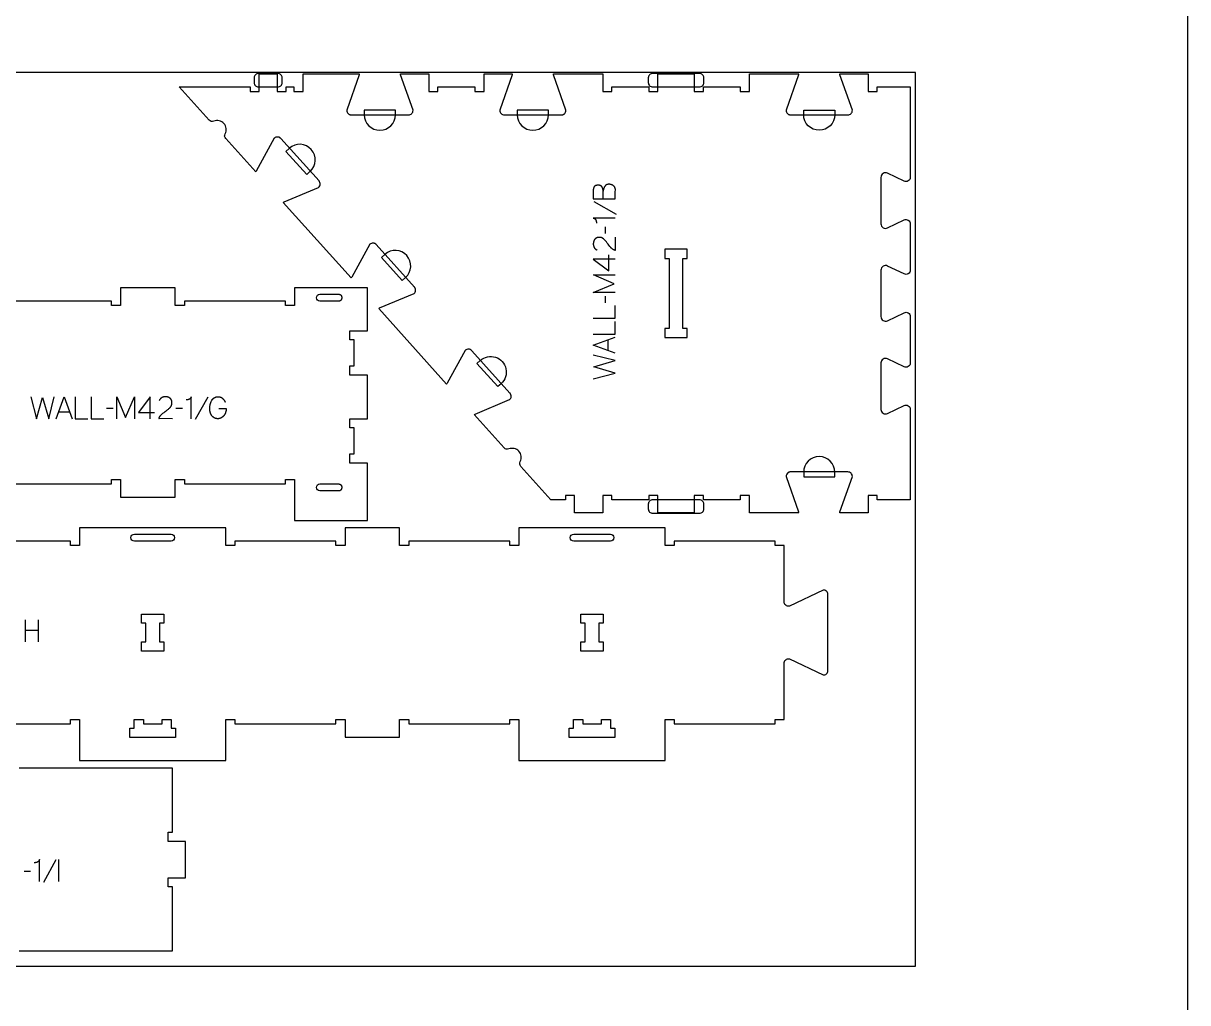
# Model space of a CAD drawing. Extents: x -20252 to -17068, y -27186 to -19593.
# Drawn here: x -18658 to -17068, y -22887 to -21550 of the extents above; entities that cross this region are included whole.
import ezdxf

# ---------------------------------------------------------------- set-up
doc = ezdxf.new("R2010")
doc.units = 0
for name, color, linetype in [('0_SHEET_SPRUCEPLY_2440X122', 1, 'CONTINUOUS'), ('1_ANYTOOL_1MMDEEP_LABELS_S', 2, 'CONTINUOUS'), ('3_ANYTOOL_CUTTHROUGH_INSID', 4, 'CONTINUOUS'), ('4_ANYTOOL_CUTTHROUGH_OUTSI', 5, 'CONTINUOUS'), ('5_ANYTOOL_HALF_MILL_9MM_IN', 3, 'CONTINUOUS'), ('DONOTCUT', 18, 'CONTINUOUS')]:
    doc.layers.add(name, color=color, linetype=linetype)

msp = doc.modelspace()

# ---------------------------------------------------------------- linework, layer by layer
at = {"layer": '0_SHEET_SPRUCEPLY_2440X122'}
msp.add_lwpolyline([(-19879.9, -21616.7), (-19879.9, -22836.7), (-17439.9, -22836.7), (-17439.9, -21616.7)], close=True, dxfattribs=at)
at = {"layer": '1_ANYTOOL_1MMDEEP_LABELS_S'}
for points in [[(-17880, -21789.4), (-17850, -21789.4), (-17850, -21779.7), (-17849.9, -21777.2), (-17849.9, -21777), (-17849.9, -21776.8), (-17849.9, -21776.5), (-17849.9, -21776.3), (-17849.9, -21776.1), (-17849.9, -21775.9), (-17850, -21775.7), (-17850, -21775.5), (-17850, -21775.3), (-17850.1, -21775.1), (-17850.1, -21774.9), (-17850.2, -21774.7), (-17850.3, -21774.5), (-17850.3, -21774.3), (-17850.4, -21774.1), (-17850.5, -21773.9), (-17850.6, -21773.8), (-17850.7, -21773.6), (-17850.7, -21773.4), (-17850.8, -21773.2), (-17851, -21773.1), (-17851.1, -21772.9), (-17851.2, -21772.8), (-17851.3, -21772.6), (-17851.4, -21772.4), (-17851.6, -21772.3), (-17851.7, -21772.1), (-17851.9, -21772), (-17852, -21771.9), (-17852.2, -21771.7), (-17852.3, -21771.6), (-17852.5, -21771.5), (-17852.7, -21771.3), (-17852.8, -21771.2), (-17853, -21771.1), (-17853.2, -21771), (-17853.4, -21770.9), (-17853.5, -21770.7), (-17853.7, -21770.6), (-17853.9, -21770.5), (-17854.1, -21770.5), (-17854.2, -21770.4), (-17854.4, -21770.3), (-17854.6, -21770.2), (-17854.8, -21770.1), (-17855, -21770), (-17855.2, -21770), (-17855.4, -21769.9), (-17855.5, -21769.8), (-17855.7, -21769.8), (-17855.9, -21769.7), (-17856.1, -21769.7), (-17856.3, -21769.6), (-17856.5, -21769.6), (-17856.7, -21769.5), (-17856.9, -21769.5), (-17857.1, -21769.5), (-17857.3, -21769.4), (-17857.5, -21769.4), (-17857.7, -21769.4), (-17857.9, -21769.4), (-17858.1, -21769.4), (-17858.3, -21769.4), (-17858.5, -21769.4), (-17858.8, -21769.4), (-17859, -21769.4), (-17859.3, -21769.4), (-17859.5, -21769.4), (-17859.7, -21769.4), (-17860, -21769.5), (-17860.2, -21769.5), (-17860.4, -21769.6), (-17860.6, -21769.6), (-17860.8, -21769.7), (-17861, -21769.7), (-17861.2, -21769.8), (-17861.4, -21769.9), (-17861.6, -21769.9), (-17861.8, -21770), (-17862, -21770.1), (-17862.1, -21770.2), (-17862.2, -21770.2), (-17862.3, -21770.2), (-17862.4, -21770.3), (-17862.5, -21770.4), (-17862.5, -21770.4), (-17862.6, -21770.5), (-17862.7, -21770.5), (-17862.8, -21770.6), (-17862.9, -21770.6), (-17862.9, -21770.7), (-17863, -21770.8), (-17863.1, -21770.8), (-17863.2, -21770.9), (-17863.3, -21770.9), (-17863.3, -21771), (-17863.4, -21771.1), (-17863.5, -21771.2), (-17863.5, -21771.2), (-17863.6, -21771.3), (-17863.7, -21771.4), (-17863.7, -21771.5), (-17863.9, -21771.6), (-17864, -21771.8), (-17864.1, -21771.9), (-17864.2, -21772.1), (-17864.4, -21772.3), (-17864.6, -21772.7), (-17864.8, -21773), (-17865, -21773.4), (-17865.2, -21773.8), (-17865.3, -21774.2), (-17865.5, -21774.6), (-17865.6, -21775), (-17865.8, -21775.4), (-17865.9, -21775.8), (-17866, -21776.2), (-17866.1, -21776.7), (-17866.2, -21777.1), (-17866.3, -21777.5), (-17866.3, -21778), (-17866.4, -21778.4), (-17866.4, -21778.9)], [(-17866.3, -21789.4), (-17866.4, -21778.9), (-17866.5, -21778.5), (-17866.5, -21778.1), (-17866.6, -21777.7), (-17866.6, -21777.3), (-17866.7, -21777), (-17866.8, -21776.6), (-17866.8, -21776.2), (-17866.9, -21775.9), (-17867, -21775.5), (-17867.2, -21775.1), (-17867.3, -21774.8), (-17867.4, -21774.5), (-17867.5, -21774.1), (-17867.7, -21773.8), (-17867.8, -21773.5), (-17868, -21773.2), (-17868, -21773.1), (-17868.1, -21773), (-17868.1, -21772.9), (-17868.2, -21772.9), (-17868.2, -21772.8), (-17868.3, -21772.7), (-17868.3, -21772.7), (-17868.4, -21772.6), (-17868.4, -21772.5), (-17868.5, -21772.4), (-17868.6, -21772.4), (-17868.6, -21772.3), (-17868.7, -21772.3), (-17868.7, -21772.2), (-17868.8, -21772.1), (-17868.9, -21772.1), (-17868.9, -21772), (-17869, -21772), (-17869.1, -21771.9), (-17869.1, -21771.8), (-17869.2, -21771.8), (-17869.3, -21771.7), (-17869.3, -21771.7), (-17869.4, -21771.6), (-17869.5, -21771.6), (-17869.6, -21771.5), (-17869.6, -21771.5), (-17869.7, -21771.5), (-17869.8, -21771.4), (-17869.9, -21771.4), (-17870, -21771.3), (-17870.1, -21771.3), (-17870.1, -21771.3), (-17870.2, -21771.2), (-17870.4, -21771.1), (-17870.6, -21771.1), (-17870.8, -21771), (-17871, -21771), (-17871.2, -21770.9), (-17871.4, -21770.9), (-17871.6, -21770.8), (-17871.8, -21770.8), (-17872.1, -21770.8), (-17872.3, -21770.7), (-17872.5, -21770.7), (-17872.8, -21770.7), (-17873, -21770.7), (-17873.3, -21770.7), (-17873.5, -21770.7), (-17873.9, -21770.7), (-17874.1, -21770.7), (-17874.3, -21770.7), (-17874.5, -21770.7), (-17874.7, -21770.7), (-17874.8, -21770.7), (-17875, -21770.8), (-17875.2, -21770.8), (-17875.4, -21770.8), (-17875.5, -21770.9), (-17875.7, -21770.9), (-17875.9, -21770.9), (-17876, -21771), (-17876.2, -21771), (-17876.3, -21771.1), (-17876.5, -21771.1), (-17876.6, -21771.2), (-17876.8, -21771.3), (-17876.9, -21771.3), (-17877.1, -21771.4), (-17877.2, -21771.5), (-17877.3, -21771.5), (-17877.5, -21771.6), (-17877.6, -21771.7), (-17877.7, -21771.8), (-17877.8, -21771.9), (-17877.9, -21771.9), (-17878, -21772), (-17878.2, -21772.1), (-17878.3, -21772.2), (-17878.4, -21772.3), (-17878.5, -21772.4), (-17878.6, -21772.5), (-17878.7, -21772.7), (-17878.7, -21772.8), (-17878.8, -21772.9), (-17878.9, -21773), (-17879, -21773.1), (-17879.1, -21773.3), (-17879.1, -21773.4), (-17879.2, -21773.5), (-17879.3, -21773.7), (-17879.4, -21773.8), (-17879.4, -21774), (-17879.5, -21774.1), (-17879.5, -21774.3), (-17879.6, -21774.4), (-17879.6, -21774.6), (-17879.7, -21774.7), (-17879.7, -21774.9), (-17879.8, -21775.1), (-17879.8, -21775.2), (-17879.8, -21775.4), (-17879.9, -21775.6), (-17879.9, -21775.8), (-17879.9, -21776), (-17879.9, -21776.2), (-17879.9, -21776.3), (-17880, -21776.5), (-17880, -21776.9), (-17880, -21777.3), (-17880, -21789.4)], [(-17879.5, -21792.9), (-17848.7, -21810)], [(-17850, -21815.6), (-17880, -21815.6), (-17879.9, -21815.6), (-17879.7, -21815.6), (-17879.6, -21815.7), (-17879.4, -21815.7), (-17879.3, -21815.7), (-17879.2, -21815.8), (-17879, -21815.8), (-17878.9, -21815.9), (-17878.8, -21815.9), (-17878.6, -21816), (-17878.6, -21816), (-17878.5, -21816), (-17878.5, -21816.1), (-17878.4, -21816.1), (-17878.3, -21816.1), (-17878.3, -21816.2), (-17878.2, -21816.2), (-17878.2, -21816.2), (-17878.1, -21816.3), (-17878.1, -21816.3), (-17878, -21816.3), (-17878, -21816.4), (-17877.9, -21816.4), (-17877.8, -21816.5), (-17877.8, -21816.5), (-17877.7, -21816.6), (-17877.7, -21816.6), (-17877.6, -21816.6), (-17877.6, -21816.7), (-17877.5, -21816.7), (-17877.5, -21816.8), (-17877.5, -21816.8), (-17877.4, -21816.9), (-17877.3, -21817), (-17877.2, -21817.2), (-17877.1, -21817.3), (-17877, -21817.4), (-17877, -21817.5), (-17876.9, -21817.6), (-17876.8, -21817.8), (-17876.7, -21817.9), (-17876.7, -21818), (-17876.6, -21818.2), (-17876.5, -21818.5), (-17876.4, -21818.8), (-17876.3, -21819), (-17876.2, -21819.3), (-17876.1, -21819.6), (-17876, -21819.9), (-17876, -21820.2), (-17875.9, -21820.4), (-17875.8, -21820.7), (-17875.8, -21821), (-17875.7, -21821.3), (-17875.7, -21821.5), (-17875.7, -21821.8), (-17875.7, -21822), (-17875.7, -21822.3), (-17875.7, -21822.6)], [(-17863.9, -21827.7), (-17863.8, -21836.5)], [(-17850, -21841.4), (-17850.1, -21859.7), (-17850.5, -21859.6), (-17850.7, -21859.5), (-17851, -21859.4), (-17851.2, -21859.3), (-17851.4, -21859.2), (-17851.6, -21859.1), (-17851.8, -21859), (-17852, -21858.9), (-17852.3, -21858.8), (-17852.5, -21858.7), (-17852.7, -21858.6), (-17852.9, -21858.5), (-17853.1, -21858.4), (-17853.3, -21858.3), (-17853.4, -21858.1), (-17853.6, -21858), (-17853.8, -21857.9), (-17854, -21857.8), (-17854.2, -21857.6), (-17854.4, -21857.5), (-17854.6, -21857.3), (-17854.7, -21857.2), (-17854.9, -21857), (-17855.1, -21856.9), (-17855.3, -21856.7), (-17855.4, -21856.5), (-17855.6, -21856.4), (-17855.7, -21856.2), (-17855.9, -21856), (-17856.2, -21855.7), (-17857.4, -21854.2), (-17858.6, -21852.7), (-17859.8, -21851.2), (-17860.9, -21849.7), (-17861.5, -21848.9), (-17862, -21848.2), (-17862.6, -21847.5), (-17863.2, -21846.8), (-17863.8, -21846.1), (-17864.4, -21845.5), (-17865, -21844.8), (-17865.6, -21844.2), (-17865.8, -21844.1), (-17865.9, -21844), (-17866.1, -21843.8), (-17866.3, -21843.7), (-17866.4, -21843.6), (-17866.6, -21843.4), (-17866.8, -21843.3), (-17866.9, -21843.2), (-17867.1, -21843.1), (-17867.3, -21843), (-17867.5, -21842.9), (-17867.7, -21842.8), (-17867.8, -21842.7), (-17868, -21842.6), (-17868.2, -21842.6), (-17868.4, -21842.5), (-17868.6, -21842.4), (-17868.8, -21842.3), (-17869, -21842.3), (-17869.2, -21842.2), (-17869.4, -21842.2), (-17869.6, -21842.1), (-17869.8, -21842.1), (-17870, -21842), (-17870.2, -21842), (-17870.4, -21842), (-17870.6, -21841.9), (-17870.9, -21841.9), (-17871.1, -21841.9), (-17871.3, -21841.9), (-17871.5, -21841.9), (-17871.8, -21841.9), (-17872, -21841.9), (-17872.2, -21841.9), (-17872.5, -21841.9), (-17872.7, -21841.9), (-17873, -21842), (-17873.2, -21842), (-17873.4, -21842), (-17873.6, -21842), (-17873.9, -21842.1), (-17874.1, -21842.1), (-17874.3, -21842.2), (-17874.5, -21842.2), (-17874.7, -21842.3), (-17874.9, -21842.4), (-17875.1, -21842.4), (-17875.3, -21842.5), (-17875.5, -21842.6), (-17875.7, -21842.7), (-17875.9, -21842.8), (-17876, -21842.9), (-17876.2, -21843), (-17876.4, -21843.1), (-17876.5, -21843.2), (-17876.7, -21843.3), (-17876.9, -21843.4), (-17877, -21843.6), (-17877.2, -21843.7), (-17877.3, -21843.8), (-17877.5, -21844), (-17877.6, -21844.1), (-17877.7, -21844.3), (-17877.9, -21844.4), (-17878, -21844.6), (-17878.1, -21844.7), (-17878.3, -21844.9), (-17878.4, -21845.1), (-17878.5, -21845.2), (-17878.6, -21845.4), (-17878.7, -21845.6), (-17878.8, -21845.8), (-17878.9, -21845.9), (-17879, -21846.1), (-17879.1, -21846.3), (-17879.2, -21846.5), (-17879.2, -21846.7), (-17879.3, -21846.9), (-17879.4, -21847.1), (-17879.5, -21847.3), (-17879.5, -21847.5), (-17879.6, -21847.7), (-17879.6, -21847.9), (-17879.7, -21848.1), (-17879.7, -21848.3), (-17879.8, -21848.5), (-17879.8, -21848.7), (-17879.9, -21849), (-17879.9, -21849.2), (-17879.9, -21849.4), (-17879.9, -21849.6), (-17879.9, -21849.9), (-17880, -21850.1), (-17880, -21850.3), (-17880, -21850.8), (-17880, -21851.2), (-17880, -21851.5), (-17879.9, -21851.9), (-17879.9, -21852.2), (-17879.9, -21852.6), (-17879.8, -21852.9), (-17879.7, -21853.2), (-17879.7, -21853.6), (-17879.6, -21853.9), (-17879.5, -21854), (-17879.5, -21854.2), (-17879.4, -21854.3), (-17879.4, -21854.5), (-17879.3, -21854.6), (-17879.3, -21854.8), (-17879.2, -21854.9), (-17879.1, -21855.1), (-17879.1, -21855.2), (-17879, -21855.3), (-17878.9, -21855.5), (-17878.9, -21855.6), (-17878.8, -21855.8), (-17878.7, -21855.9), (-17878.6, -21856), (-17878.5, -21856.1), (-17878.5, -21856.3), (-17878.4, -21856.4), (-17878.3, -21856.5), (-17878.2, -21856.6), (-17878.1, -21856.8), (-17878, -21856.9), (-17877.9, -21857), (-17877.8, -21857.1), (-17877.7, -21857.2), (-17877.6, -21857.4), (-17877.5, -21857.5), (-17877.3, -21857.6), (-17877.2, -21857.7), (-17877.1, -21857.8), (-17877, -21857.9), (-17876.9, -21858), (-17876.6, -21858.2), (-17876.4, -21858.4), (-17876.1, -21858.6), (-17875.8, -21858.8), (-17875.5, -21859), (-17875.2, -21859.1), (-17874.9, -21859.3)], [(-17850, -21871.6), (-17880, -21871.6), (-17858.6, -21887.6)], [(-17858.6, -21887.6), (-17858.6, -21865.8)], [(-17850, -21917.2), (-17880, -21917.2), (-17851.6, -21905.2), (-17879.9, -21893.2), (-17850, -21893.2)], [(-17863.9, -21922.3), (-17863.8, -21931.1)], [(-17880, -21952.1), (-17850, -21952.1), (-17850, -21935)], [(-17880, -21973.9), (-17850, -21973.9), (-17850, -21956.8)], [(-17850, -22000.1), (-17880, -21989.2), (-17850, -21978.2)], [(-17859.5, -21996.6), (-17859.5, -21981.7)], [(-17880, -22034.8), (-17850, -22027.1), (-17879.1, -22018.7), (-17850, -22010.2), (-17880, -22002.7)], [(-18648.3, -22059.5), (-18640.6, -22089.5), (-18632.2, -22060.4), (-18623.7, -22089.5), (-18616.2, -22059.5)], [(-18613.6, -22089.5), (-18602.7, -22059.5), (-18591.7, -22089.5)], [(-18587.4, -22059.5), (-18587.4, -22089.5), (-18570.3, -22089.5)], [(-18565.6, -22059.5), (-18565.6, -22089.5), (-18548.5, -22089.5)], [(-18530.7, -22089.5), (-18530.7, -22059.5), (-18518.7, -22087.9), (-18506.7, -22059.6), (-18506.7, -22089.5)], [(-18485.1, -22089.5), (-18485.1, -22059.5), (-18501.1, -22080.8)], [(-18454.9, -22089.5), (-18473.2, -22089.4), (-18473.1, -22089), (-18473, -22088.7), (-18472.9, -22088.5), (-18472.8, -22088.3), (-18472.8, -22088.1), (-18472.7, -22087.9), (-18472.6, -22087.7), (-18472.5, -22087.4), (-18472.4, -22087.2), (-18472.3, -22087), (-18472.1, -22086.8), (-18472, -22086.6), (-18471.9, -22086.4), (-18471.8, -22086.2), (-18471.7, -22086), (-18471.5, -22085.8), (-18471.4, -22085.7), (-18471.3, -22085.5), (-18471.1, -22085.3), (-18471, -22085.1), (-18470.8, -22084.9), (-18470.7, -22084.8), (-18470.5, -22084.6), (-18470.4, -22084.4), (-18470.2, -22084.2), (-18470.1, -22084.1), (-18469.9, -22083.9), (-18469.7, -22083.7), (-18469.5, -22083.6), (-18469.2, -22083.3), (-18467.7, -22082.1), (-18466.2, -22080.9), (-18464.7, -22079.7), (-18463.2, -22078.6), (-18462.4, -22078), (-18461.7, -22077.4), (-18461, -22076.9), (-18460.3, -22076.3), (-18459.6, -22075.7), (-18459, -22075.1), (-18458.4, -22074.5), (-18457.8, -22073.9), (-18457.6, -22073.7), (-18457.5, -22073.5), (-18457.3, -22073.4), (-18457.2, -22073.2), (-18457.1, -22073.1), (-18457, -22072.9), (-18456.8, -22072.7), (-18456.7, -22072.5), (-18456.6, -22072.4), (-18456.5, -22072.2), (-18456.4, -22072), (-18456.3, -22071.8), (-18456.2, -22071.6), (-18456.2, -22071.5), (-18456.1, -22071.3), (-18456, -22071.1), (-18455.9, -22070.9), (-18455.9, -22070.7), (-18455.8, -22070.5), (-18455.7, -22070.3), (-18455.7, -22070.1), (-18455.6, -22069.9), (-18455.6, -22069.7), (-18455.6, -22069.5), (-18455.5, -22069.3), (-18455.5, -22069.1), (-18455.5, -22068.8), (-18455.4, -22068.6), (-18455.4, -22068.4), (-18455.4, -22068.2), (-18455.4, -22068), (-18455.4, -22067.7), (-18455.4, -22067.5), (-18455.4, -22067.2), (-18455.4, -22067), (-18455.4, -22066.8), (-18455.5, -22066.5), (-18455.5, -22066.3), (-18455.5, -22066.1), (-18455.6, -22065.8), (-18455.6, -22065.6), (-18455.7, -22065.4), (-18455.7, -22065.2), (-18455.8, -22065), (-18455.8, -22064.8), (-18455.9, -22064.6), (-18456, -22064.4), (-18456, -22064.2), (-18456.1, -22064), (-18456.2, -22063.8), (-18456.3, -22063.6), (-18456.4, -22063.4), (-18456.5, -22063.3), (-18456.6, -22063.1), (-18456.7, -22062.9), (-18456.8, -22062.8), (-18457, -22062.6), (-18457.1, -22062.5), (-18457.2, -22062.3), (-18457.3, -22062.2), (-18457.5, -22062), (-18457.6, -22061.9), (-18457.8, -22061.7), (-18457.9, -22061.6), (-18458.1, -22061.5), (-18458.3, -22061.3), (-18458.4, -22061.2), (-18458.6, -22061.1), (-18458.8, -22061), (-18458.9, -22060.9), (-18459.1, -22060.8), (-18459.3, -22060.7), (-18459.5, -22060.6), (-18459.6, -22060.5), (-18459.8, -22060.4), (-18460, -22060.3), (-18460.2, -22060.2), (-18460.4, -22060.2), (-18460.6, -22060.1), (-18460.8, -22060), (-18461, -22060), (-18461.2, -22059.9), (-18461.4, -22059.8), (-18461.6, -22059.8), (-18461.8, -22059.8), (-18462, -22059.7), (-18462.3, -22059.7), (-18462.5, -22059.6), (-18462.7, -22059.6), (-18462.9, -22059.6), (-18463.1, -22059.6), (-18463.4, -22059.5), (-18463.6, -22059.5), (-18463.8, -22059.5), (-18464.3, -22059.5), (-18464.7, -22059.5), (-18465, -22059.5), (-18465.4, -22059.5), (-18465.7, -22059.6), (-18466.1, -22059.6), (-18466.4, -22059.7), (-18466.7, -22059.7), (-18467.1, -22059.8), (-18467.4, -22059.9), (-18467.5, -22060), (-18467.7, -22060), (-18467.8, -22060.1), (-18468, -22060.1), (-18468.1, -22060.2), (-18468.3, -22060.2), (-18468.4, -22060.3), (-18468.6, -22060.3), (-18468.7, -22060.4), (-18468.9, -22060.5), (-18469, -22060.6), (-18469.1, -22060.6), (-18469.3, -22060.7), (-18469.4, -22060.8), (-18469.5, -22060.9), (-18469.7, -22060.9), (-18469.8, -22061), (-18469.9, -22061.1), (-18470, -22061.2), (-18470.2, -22061.3), (-18470.3, -22061.4), (-18470.4, -22061.5), (-18470.5, -22061.6), (-18470.6, -22061.7), (-18470.8, -22061.8), (-18470.9, -22061.9), (-18471, -22062), (-18471.1, -22062.1), (-18471.2, -22062.3), (-18471.3, -22062.4), (-18471.4, -22062.5), (-18471.5, -22062.6), (-18471.7, -22062.9), (-18471.9, -22063.1), (-18472.1, -22063.4), (-18472.3, -22063.7), (-18472.5, -22064), (-18472.6, -22064.3), (-18472.8, -22064.6)], [(-18429.1, -22089.5), (-18429.1, -22059.5), (-18429.1, -22059.6), (-18429.1, -22059.8), (-18429.2, -22059.9), (-18429.2, -22060), (-18429.2, -22060.2), (-18429.3, -22060.3), (-18429.3, -22060.5), (-18429.4, -22060.6), (-18429.4, -22060.7), (-18429.5, -22060.8), (-18429.5, -22060.9), (-18429.5, -22061), (-18429.6, -22061), (-18429.6, -22061.1), (-18429.6, -22061.1), (-18429.7, -22061.2), (-18429.7, -22061.3), (-18429.7, -22061.3), (-18429.8, -22061.4), (-18429.8, -22061.4), (-18429.9, -22061.5), (-18429.9, -22061.5), (-18429.9, -22061.6), (-18430, -22061.6), (-18430, -22061.7), (-18430.1, -22061.7), (-18430.1, -22061.8), (-18430.2, -22061.8), (-18430.2, -22061.9), (-18430.3, -22061.9), (-18430.3, -22062), (-18430.4, -22062), (-18430.5, -22062.1), (-18430.6, -22062.2), (-18430.7, -22062.3), (-18430.8, -22062.4), (-18430.9, -22062.5), (-18431, -22062.5), (-18431.2, -22062.6), (-18431.3, -22062.7), (-18431.4, -22062.7), (-18431.6, -22062.8), (-18431.7, -22062.9), (-18432, -22063), (-18432.3, -22063.1), (-18432.6, -22063.2), (-18432.8, -22063.3), (-18433.1, -22063.4), (-18433.4, -22063.5), (-18433.7, -22063.5), (-18434, -22063.6), (-18434.2, -22063.6), (-18434.5, -22063.7), (-18434.8, -22063.7), (-18435, -22063.8), (-18435.3, -22063.8), (-18435.6, -22063.8), (-18435.8, -22063.8), (-18436.1, -22063.8)], [(-18406.4, -22060), (-18423.6, -22090.7)], [(-18391.2, -22075.7), (-18381.4, -22075.7), (-18381.4, -22076.6), (-18381.5, -22077.4), (-18381.5, -22077.8), (-18381.6, -22078.2), (-18381.6, -22078.5), (-18381.7, -22078.9), (-18381.8, -22079.3), (-18381.8, -22079.6), (-18381.9, -22080), (-18382, -22080.3), (-18382.1, -22080.7), (-18382.2, -22081), (-18382.3, -22081.3), (-18382.4, -22081.7), (-18382.5, -22082), (-18382.7, -22082.3), (-18382.8, -22082.6), (-18382.9, -22082.9), (-18383.1, -22083.2), (-18383.2, -22083.5), (-18383.4, -22083.8), (-18383.5, -22084), (-18383.7, -22084.3), (-18383.9, -22084.6), (-18384.1, -22084.8), (-18384.3, -22085.1), (-18384.5, -22085.3), (-18384.7, -22085.5), (-18384.9, -22085.8), (-18385.1, -22086), (-18385.3, -22086.2), (-18385.5, -22086.4), (-18385.8, -22086.6), (-18386, -22086.8), (-18386.2, -22087), (-18386.4, -22087.2), (-18386.7, -22087.4), (-18386.9, -22087.5), (-18387.1, -22087.7), (-18387.4, -22087.8), (-18387.6, -22088), (-18387.8, -22088.1), (-18388.1, -22088.3), (-18388.3, -22088.4), (-18388.6, -22088.5), (-18388.8, -22088.6), (-18389, -22088.7), (-18389.3, -22088.8), (-18389.5, -22088.9), (-18389.8, -22089), (-18390, -22089.1), (-18390.3, -22089.2), (-18390.5, -22089.2), (-18390.8, -22089.3), (-18391, -22089.4), (-18391.3, -22089.4), (-18391.5, -22089.4), (-18391.8, -22089.5), (-18392, -22089.5), (-18392.3, -22089.5), (-18392.5, -22089.5), (-18392.8, -22089.5), (-18393.1, -22089.5), (-18393.3, -22089.5), (-18393.6, -22089.5), (-18393.8, -22089.5), (-18394.1, -22089.5), (-18394.3, -22089.4), (-18394.6, -22089.4), (-18394.8, -22089.3), (-18395.1, -22089.3), (-18395.3, -22089.2), (-18395.6, -22089.2), (-18395.8, -22089.1), (-18396.1, -22089), (-18396.3, -22088.9), (-18396.5, -22088.8), (-18396.8, -22088.7), (-18397, -22088.6), (-18397.2, -22088.5), (-18397.5, -22088.3), (-18397.7, -22088.2), (-18397.9, -22088.1), (-18398.2, -22087.9), (-18398.4, -22087.7), (-18398.6, -22087.6), (-18398.8, -22087.4), (-18399.1, -22087.2), (-18399.3, -22087.1), (-18399.5, -22086.9), (-18399.7, -22086.7), (-18399.9, -22086.5), (-18400.2, -22086.3), (-18400.4, -22086), (-18400.6, -22085.8), (-18400.8, -22085.6), (-18401, -22085.3), (-18401.2, -22085.1), (-18401.4, -22084.8), (-18401.5, -22084.6), (-18401.7, -22084.3), (-18401.9, -22084), (-18402, -22083.7), (-18402.2, -22083.4), (-18402.3, -22083.1), (-18402.5, -22082.8), (-18402.6, -22082.5), (-18402.7, -22082.2), (-18402.8, -22081.8), (-18402.9, -22081.5), (-18403.1, -22081.2), (-18403.2, -22080.8), (-18403.2, -22080.4), (-18403.3, -22080.1), (-18403.4, -22079.7), (-18403.5, -22079.3), (-18403.5, -22078.9), (-18403.6, -22078.5), (-18403.6, -22078.1), (-18403.7, -22077.7), (-18403.8, -22076.8), (-18403.8, -22075.9), (-18403.8, -22075), (-18403.8, -22074.3), (-18403.8, -22073.7), (-18403.7, -22073), (-18403.6, -22072.3), (-18403.5, -22071.7), (-18403.4, -22071), (-18403.3, -22070.3), (-18403.1, -22069.7), (-18403, -22069), (-18402.8, -22068.4), (-18402.5, -22067.7), (-18402.3, -22067.1), (-18402, -22066.4), (-18401.8, -22065.8), (-18401.5, -22065.2), (-18401.1, -22064.5), (-18401, -22064.2), (-18400.8, -22063.9), (-18400.6, -22063.6), (-18400.4, -22063.4), (-18400.2, -22063.1), (-18400.1, -22063), (-18400, -22062.8), (-18399.9, -22062.7), (-18399.8, -22062.6), (-18399.7, -22062.5), (-18399.6, -22062.3), (-18399.4, -22062.2), (-18399.3, -22062.1), (-18399.2, -22062), (-18399.1, -22061.9), (-18399, -22061.8), (-18398.9, -22061.7), (-18398.7, -22061.6), (-18398.6, -22061.5), (-18398.5, -22061.4), (-18398.3, -22061.3), (-18398.2, -22061.2), (-18398.1, -22061.1), (-18397.9, -22061), (-18397.8, -22060.9), (-18397.7, -22060.8), (-18397.5, -22060.8), (-18397.4, -22060.7), (-18397.2, -22060.6), (-18397.1, -22060.5), (-18397, -22060.5), (-18396.8, -22060.4), (-18396.7, -22060.3), (-18396.5, -22060.3), (-18396.3, -22060.2), (-18396.2, -22060.2), (-18396, -22060.1), (-18395.7, -22060), (-18395.4, -22059.9), (-18395, -22059.8), (-18394.7, -22059.7), (-18394.4, -22059.7), (-18394, -22059.6), (-18393.6, -22059.6), (-18393.3, -22059.5), (-18392.9, -22059.5), (-18392.5, -22059.5), (-18392.1, -22059.5), (-18391.9, -22059.5), (-18391.7, -22059.5), (-18391.4, -22059.5), (-18391.2, -22059.5), (-18391, -22059.6), (-18390.8, -22059.6), (-18390.6, -22059.6), (-18390.4, -22059.6), (-18390.2, -22059.7), (-18390, -22059.7), (-18389.8, -22059.8), (-18389.6, -22059.8), (-18389.4, -22059.9), (-18389.2, -22059.9), (-18389, -22060), (-18388.8, -22060.1), (-18388.7, -22060.1), (-18388.5, -22060.2), (-18388.3, -22060.3), (-18388.1, -22060.4), (-18388, -22060.5), (-18387.8, -22060.6), (-18387.6, -22060.7), (-18387.5, -22060.8), (-18387.3, -22060.9), (-18387.1, -22061), (-18387, -22061.1), (-18386.8, -22061.2), (-18386.7, -22061.4), (-18386.5, -22061.5), (-18386.4, -22061.6), (-18386.3, -22061.8), (-18386, -22062.1), (-18385.7, -22062.4), (-18385.4, -22062.6), (-18385.2, -22062.9), (-18384.9, -22063.3), (-18384.7, -22063.6), (-18384.4, -22063.9), (-18384.2, -22064.2), (-18384, -22064.5), (-18383.8, -22064.8), (-18383.6, -22065.2), (-18383.4, -22065.5), (-18383.2, -22065.9), (-18383, -22066.2), (-18382.8, -22066.6), (-18382.6, -22066.9)], [(-18610.2, -22079.9), (-18595.2, -22079.9)], [(-18535.8, -22075.6), (-18544.6, -22075.7)], [(-18501.1, -22080.8), (-18479.4, -22080.8)], [(-18441.2, -22075.6), (-18450, -22075.7)], [(-18656, -22364), (-18656, -22394)], [(-18637.7, -22394), (-18637.7, -22364)], [(-18637.7, -22378.7), (-18656, -22378.7)], [(-18636.5, -22721.4), (-18636.5, -22691.3), (-18636.5, -22691.5), (-18636.6, -22691.6), (-18636.6, -22691.8), (-18636.6, -22691.9), (-18636.7, -22692.1), (-18636.7, -22692.2), (-18636.7, -22692.3), (-18636.8, -22692.5), (-18636.8, -22692.6), (-18636.9, -22692.7), (-18636.9, -22692.8), (-18637, -22692.8), (-18637, -22692.9), (-18637, -22693), (-18637.1, -22693), (-18637.1, -22693.1), (-18637.1, -22693.1), (-18637.2, -22693.2), (-18637.2, -22693.2), (-18637.2, -22693.3), (-18637.3, -22693.4), (-18637.3, -22693.4), (-18637.4, -22693.5), (-18637.4, -22693.5), (-18637.4, -22693.6), (-18637.5, -22693.6), (-18637.5, -22693.7), (-18637.6, -22693.7), (-18637.6, -22693.8), (-18637.7, -22693.8), (-18637.7, -22693.9), (-18637.8, -22693.9), (-18637.9, -22694), (-18638, -22694.1), (-18638.1, -22694.2), (-18638.2, -22694.2), (-18638.3, -22694.3), (-18638.5, -22694.4), (-18638.6, -22694.5), (-18638.7, -22694.5), (-18638.9, -22694.6), (-18639, -22694.7), (-18639.1, -22694.7), (-18639.4, -22694.9), (-18639.7, -22695), (-18640, -22695.1), (-18640.3, -22695.2), (-18640.6, -22695.3), (-18640.8, -22695.3), (-18641.1, -22695.4), (-18641.4, -22695.5), (-18641.7, -22695.5), (-18641.9, -22695.6), (-18642.2, -22695.6), (-18642.5, -22695.6), (-18642.7, -22695.7), (-18643, -22695.7), (-18643.2, -22695.7), (-18643.5, -22695.7)], [(-18613.8, -22691.8), (-18631, -22722.6)], [(-18610.3, -22691.4), (-18610.3, -22721.4)], [(-18648.6, -22707.5), (-18657.4, -22707.6)]]:
    msp.add_lwpolyline(points, dxfattribs=at)
at = {"layer": '3_ANYTOOL_CUTTHROUGH_INSID', "color": 4}
for points in [[(-17782.2, -21858.4), (-17782.2, -21870.6), (-17776.2, -21870.6), (-17776.2, -21966.1), (-17782.2, -21966.1), (-17782.2, -21978.6), (-17751.7, -21978.6), (-17751.7, -21966.1), (-17757.7, -21966.1), (-17757.7, -21870.6), (-17751.7, -21870.6), (-17751.7, -21858.1), (-17782.2, -21858.1)], [(-18491, -22394.2), (-18491, -22368.7), (-18497, -22368.7), (-18497, -22356.2), (-18466.5, -22356.2), (-18466.5, -22368.7), (-18472.5, -22368.7), (-18472.5, -22394.2), (-18466.5, -22394.2), (-18466.5, -22406.7), (-18497, -22406.7), (-18497, -22394.2)], [(-17891, -22394.2), (-17891, -22368.7), (-17897, -22368.7), (-17897, -22356.2), (-17866.5, -22356.2), (-17866.5, -22368.7), (-17872.5, -22368.7), (-17872.5, -22394.2), (-17866.5, -22394.2), (-17866.5, -22406.7), (-17897, -22406.7), (-17897, -22394.2)], [(-18469, -22506.1), (-18469, -22500.1), (-18456.5, -22500.1), (-18456.5, -22512.1), (-18450.5, -22512.1), (-18450.5, -22524.6), (-18513, -22524.6), (-18513, -22512.1), (-18507, -22512.1), (-18507, -22500.1), (-18494.5, -22500.1), (-18494.5, -22506.1)], [(-17869, -22506.1), (-17869, -22500.1), (-17856.5, -22500.1), (-17856.5, -22512.1), (-17850.5, -22512.1), (-17850.5, -22524.6), (-17913, -22524.6), (-17913, -22512.1), (-17907, -22512.1), (-17907, -22500.1), (-17894.5, -22500.1), (-17894.5, -22506.1)]]:
    msp.add_lwpolyline(points, close=True, dxfattribs=at)
for points in [[(-18253.3, -21919.5), (-18227.5, -21919.5), (-18227.4, -21919.5), (-18227.3, -21919.5), (-18227.2, -21919.5), (-18227.1, -21919.5), (-18227, -21919.6), (-18226.9, -21919.6), (-18226.8, -21919.6), (-18226.7, -21919.6), (-18226.6, -21919.6), (-18226.5, -21919.7), (-18226.4, -21919.7), (-18226.3, -21919.7), (-18226.3, -21919.8), (-18226.2, -21919.8), (-18226.1, -21919.8), (-18226, -21919.9), (-18225.9, -21919.9), (-18225.8, -21920), (-18225.7, -21920), (-18225.6, -21920.1), (-18225.5, -21920.1), (-18225.4, -21920.2), (-18225.3, -21920.3), (-18225.2, -21920.3), (-18225.2, -21920.4), (-18225.1, -21920.5), (-18225, -21920.5), (-18224.9, -21920.6), (-18224.8, -21920.7), (-18224.8, -21920.8), (-18224.7, -21920.9), (-18224.6, -21921), (-18224.5, -21921), (-18224.5, -21921.1), (-18224.4, -21921.2), (-18224.3, -21921.3), (-18224.3, -21921.4), (-18224.2, -21921.5), (-18224.2, -21921.6), (-18224.1, -21921.7), (-18224.1, -21921.8), (-18224, -21921.9), (-18224, -21922), (-18223.9, -21922.1), (-18223.9, -21922.2), (-18223.8, -21922.3), (-18223.8, -21922.4), (-18223.8, -21922.6), (-18223.7, -21922.7), (-18223.7, -21922.8), (-18223.7, -21922.9), (-18223.7, -21923), (-18223.6, -21923.1), (-18223.6, -21923.2), (-18223.6, -21923.3), (-18223.6, -21923.4), (-18223.6, -21923.5), (-18223.5, -21923.6), (-18223.5, -21923.7), (-18223.5, -21923.8), (-18223.5, -21924), (-18223.5, -21924.1), (-18223.5, -21924.2), (-18223.5, -21924.3), (-18223.5, -21924.4), (-18223.5, -21924.5), (-18223.5, -21924.6), (-18223.5, -21924.7), (-18223.5, -21924.8), (-18223.5, -21924.9), (-18223.6, -21925), (-18223.6, -21925.1), (-18223.6, -21925.2), (-18223.6, -21925.3), (-18223.6, -21925.5), (-18223.7, -21925.6), (-18223.7, -21925.7), (-18223.7, -21925.8), (-18223.7, -21925.9), (-18223.8, -21926), (-18223.8, -21926.1), (-18223.8, -21926.2), (-18223.9, -21926.3), (-18223.9, -21926.4), (-18224, -21926.5), (-18224, -21926.6), (-18224.1, -21926.7), (-18224.1, -21926.8), (-18224.2, -21926.9), (-18224.2, -21927), (-18224.3, -21927.1), (-18224.3, -21927.2), (-18224.4, -21927.3), (-18224.5, -21927.4), (-18224.5, -21927.5), (-18224.6, -21927.6), (-18224.7, -21927.7), (-18224.8, -21927.8), (-18224.8, -21927.8), (-18224.9, -21927.9), (-18225, -21928), (-18225.1, -21928.1), (-18225.2, -21928.1), (-18225.2, -21928.2), (-18225.3, -21928.3), (-18225.4, -21928.3), (-18225.5, -21928.4), (-18225.6, -21928.5), (-18225.7, -21928.5), (-18225.8, -21928.6), (-18225.9, -21928.6), (-18226, -21928.7), (-18226.1, -21928.7), (-18226.2, -21928.8), (-18226.3, -21928.8), (-18226.3, -21928.8), (-18226.4, -21928.9), (-18226.5, -21928.9), (-18226.6, -21928.9), (-18226.7, -21928.9), (-18226.8, -21929), (-18226.9, -21929), (-18227, -21929), (-18227.1, -21929), (-18227.2, -21929), (-18227.3, -21929), (-18227.4, -21929), (-18227.5, -21929), (-18253.3, -21929, -1)], [(-18253.3, -22188, -1), (-18253.3, -22178.5), (-18227.5, -22178.5), (-18227.4, -22178.5), (-18227.3, -22178.5), (-18227.2, -22178.5), (-18227.1, -22178.5), (-18227, -22178.6), (-18226.9, -22178.6), (-18226.8, -22178.6), (-18226.7, -22178.6), (-18226.6, -22178.6), (-18226.5, -22178.7), (-18226.4, -22178.7), (-18226.3, -22178.7), (-18226.3, -22178.8), (-18226.2, -22178.8), (-18226.1, -22178.8), (-18226, -22178.9), (-18225.9, -22178.9), (-18225.8, -22179), (-18225.7, -22179), (-18225.6, -22179.1), (-18225.5, -22179.1), (-18225.4, -22179.2), (-18225.3, -22179.3), (-18225.2, -22179.3), (-18225.2, -22179.4), (-18225.1, -22179.5), (-18225, -22179.5), (-18224.9, -22179.6), (-18224.8, -22179.7), (-18224.8, -22179.8), (-18224.7, -22179.9), (-18224.6, -22180), (-18224.5, -22180), (-18224.5, -22180.1), (-18224.4, -22180.2), (-18224.3, -22180.3), (-18224.3, -22180.4), (-18224.2, -22180.5), (-18224.2, -22180.6), (-18224.1, -22180.7), (-18224.1, -22180.8), (-18224, -22180.9), (-18224, -22181), (-18223.9, -22181.1), (-18223.9, -22181.2), (-18223.8, -22181.3), (-18223.8, -22181.4), (-18223.8, -22181.6), (-18223.7, -22181.7), (-18223.7, -22181.8), (-18223.7, -22181.9), (-18223.7, -22182), (-18223.6, -22182.1), (-18223.6, -22182.2), (-18223.6, -22182.3), (-18223.6, -22182.4), (-18223.6, -22182.5), (-18223.5, -22182.6), (-18223.5, -22182.7), (-18223.5, -22182.8), (-18223.5, -22183), (-18223.5, -22183.1), (-18223.5, -22183.2), (-18223.5, -22183.3), (-18223.5, -22183.4), (-18223.5, -22183.5), (-18223.5, -22183.6), (-18223.5, -22183.7), (-18223.5, -22183.8), (-18223.5, -22183.9), (-18223.6, -22184), (-18223.6, -22184.1), (-18223.6, -22184.2), (-18223.6, -22184.3), (-18223.6, -22184.5), (-18223.7, -22184.6), (-18223.7, -22184.7), (-18223.7, -22184.8), (-18223.7, -22184.9), (-18223.8, -22185), (-18223.8, -22185.1), (-18223.8, -22185.2), (-18223.9, -22185.3), (-18223.9, -22185.4), (-18224, -22185.5), (-18224, -22185.6), (-18224.1, -22185.7), (-18224.1, -22185.8), (-18224.2, -22185.9), (-18224.2, -22186), (-18224.3, -22186.1), (-18224.3, -22186.2), (-18224.4, -22186.3), (-18224.5, -22186.4), (-18224.5, -22186.5), (-18224.6, -22186.6), (-18224.7, -22186.7), (-18224.8, -22186.8), (-18224.8, -22186.8), (-18224.9, -22186.9), (-18225, -22187), (-18225.1, -22187.1), (-18225.2, -22187.1), (-18225.2, -22187.2), (-18225.3, -22187.3), (-18225.4, -22187.3), (-18225.5, -22187.4), (-18225.6, -22187.5), (-18225.7, -22187.5), (-18225.8, -22187.6), (-18225.9, -22187.6), (-18226, -22187.7), (-18226.1, -22187.7), (-18226.2, -22187.8), (-18226.3, -22187.8), (-18226.3, -22187.8), (-18226.4, -22187.9), (-18226.5, -22187.9), (-18226.6, -22187.9), (-18226.7, -22187.9), (-18226.8, -22188), (-18226.9, -22188), (-18227, -22188), (-18227.1, -22188), (-18227.2, -22188), (-18227.3, -22188), (-18227.4, -22188), (-18227.5, -22188)], [(-18506.7, -22247.1), (-18456.7, -22247.1, -1), (-18456.7, -22256.6), (-18506.7, -22256.6, -1)], [(-17906.7, -22247.1), (-17856.7, -22247.1, -1), (-17856.7, -22256.6), (-17906.7, -22256.6, -1)]]:
    msp.add_lwpolyline(points, format="xyb", close=True, dxfattribs=at)
at = {"layer": '4_ANYTOOL_CUTTHROUGH_OUTSI', "color": 5}
msp.add_lwpolyline([(-17455.5, -22071.5, -0.551268), (-17447.2, -22076.7), (-17447.2, -22200.1), (-17492.2, -22200.1), (-17492.2, -22194.1), (-17504.7, -22194.1), (-17504.7, -22194.4), (-17504.7, -22218.1), (-17543.3, -22218.1), (-17543.3, -22218.1, -0.061485), (-17543.1, -22216.7), (-17526.2, -22168.5), (-17526.2, -22168.4), (-17526.2, -22168.4), (-17526.2, -22168.4, 0.414214), (-17532.4, -22162.1), (-17610.4, -22162.1), (-17610.6, -22162.1), (-17610.7, -22162.1), (-17610.9, -22162.1), (-17611, -22162.2), (-17611.2, -22162.2), (-17611.3, -22162.2), (-17611.5, -22162.2), (-17611.6, -22162.2), (-17611.8, -22162.3), (-17611.9, -22162.3), (-17612.1, -22162.4), (-17612.2, -22162.4), (-17612.4, -22162.4), (-17612.5, -22162.5), (-17612.7, -22162.5), (-17612.8, -22162.6), (-17613, -22162.7), (-17613.1, -22162.7), (-17613.3, -22162.8), (-17613.4, -22162.9), (-17613.5, -22162.9), (-17613.7, -22163), (-17613.8, -22163.1), (-17613.9, -22163.2), (-17614, -22163.3), (-17614.2, -22163.4), (-17614.3, -22163.5), (-17614.4, -22163.6), (-17614.5, -22163.7), (-17614.6, -22163.8), (-17614.8, -22163.9), (-17614.9, -22164, 0.198912), (-17616.7, -22168.4), (-17616.7, -22168.4), (-17616.7, -22168.5), (-17599.8, -22216.7), (-17599.8, -22216.7, -0.061485), (-17599.5, -22218.1), (-17617, -22218.1), (-17666.7, -22218.1), (-17666.7, -22194.4), (-17666.7, -22194.1), (-17679.2, -22194.1), (-17679.2, -22200.1), (-17729.7, -22200.1), (-17729.7, -22194.1), (-17742.2, -22194.1), (-17742.2, -22218.1), (-17791.7, -22218.1), (-17791.7, -22194.1), (-17804.2, -22194.1), (-17804.2, -22200.1), (-17854.7, -22200.1), (-17854.7, -22194.1), (-17867.2, -22194.1), (-17867.2, -22218.1), (-17905.5, -22218.1), (-17905.5, -22194.4), (-17905.5, -22194.1), (-17918, -22194.1), (-17918, -22200.1), (-17938.1, -22200.1), (-17979.1, -22154.6), (-17979.1, -22154.6, -0.317837), (-17979.9, -22148, 0.707107), (-17995.3, -22130.8, -0.317837), (-18001.8, -22129.4), (-18042.7, -22083.9, -0.061485), (-18041.5, -22083.2), (-17994.3, -22063.4), (-17994.2, -22063.4), (-17994.2, -22063.4, 0.198912), (-17992.2, -22059.1), (-17992.2, -22058.9), (-17992.2, -22058.8), (-17992.2, -22058.6), (-17992.2, -22058.5), (-17992.2, -22058.3), (-17992.2, -22058.2), (-17992.2, -22058), (-17992.2, -22057.9), (-17992.3, -22057.7), (-17992.3, -22057.6), (-17992.3, -22057.4), (-17992.4, -22057.3), (-17992.4, -22057.1), (-17992.4, -22057), (-17992.5, -22056.8), (-17992.5, -22056.7), (-17992.6, -22056.5), (-17992.6, -22056.4), (-17992.7, -22056.2), (-17992.8, -22056.1), (-17992.8, -22055.9), (-17992.9, -22055.8), (-17993, -22055.7), (-17993.1, -22055.5), (-17993.1, -22055.4), (-17993.2, -22055.3), (-17993.3, -22055.2), (-17993.4, -22055), (-17993.5, -22054.9), (-17993.6, -22054.8), (-17993.7, -22054.7), (-17993.8, -22054.6), (-18046, -21996.6, 0.414214), (-18054.8, -21996.1), (-18054.8, -21996.2), (-18054.9, -21996.2), (-18079.4, -22041.1), (-18079.4, -22041.1, -0.061485), (-18080.3, -22042.2), (-18173.1, -21939.1, -0.061485), (-18171.9, -21938.3), (-18124.7, -21918.6), (-18124.7, -21918.6), (-18124.7, -21918.5), (-18124.7, -21918.5, 0.198912), (-18122.6, -21914.2), (-18122.6, -21914.1), (-18122.6, -21913.9), (-18122.6, -21913.8), (-18122.6, -21913.6), (-18122.6, -21913.5), (-18122.6, -21913.3), (-18122.6, -21913.2), (-18122.7, -21913), (-18122.7, -21912.9), (-18122.7, -21912.7), (-18122.7, -21912.6), (-18122.8, -21912.4), (-18122.8, -21912.3), (-18122.9, -21912.1), (-18122.9, -21912), (-18123, -21911.8), (-18123, -21911.7), (-18123.1, -21911.5), (-18123.1, -21911.4), (-18123.2, -21911.2), (-18123.3, -21911.1), (-18123.3, -21911), (-18123.4, -21910.8), (-18123.5, -21910.7), (-18123.6, -21910.6), (-18123.6, -21910.4), (-18123.7, -21910.3), (-18123.8, -21910.2), (-18123.9, -21910.1), (-18124, -21910), (-18124.1, -21909.8), (-18124.2, -21909.7), (-18176.4, -21851.8), (-18176.5, -21851.6), (-18176.6, -21851.5), (-18176.7, -21851.4), (-18176.8, -21851.3), (-18176.9, -21851.2), (-18177, -21851.1), (-18177.2, -21851), (-18177.3, -21850.9), (-18177.4, -21850.8), (-18177.5, -21850.8), (-18177.7, -21850.7), (-18177.8, -21850.6), (-18177.9, -21850.5), (-18178.1, -21850.4), (-18178.2, -21850.4), (-18178.3, -21850.3), (-18178.5, -21850.2), (-18178.6, -21850.2), (-18178.8, -21850.1), (-18178.9, -21850.1), (-18179.1, -21850), (-18179.2, -21850), (-18179.4, -21849.9), (-18179.5, -21849.9), (-18179.7, -21849.8), (-18179.8, -21849.8), (-18180, -21849.8), (-18180.1, -21849.8), (-18180.3, -21849.7), (-18180.4, -21849.7), (-18180.6, -21849.7), (-18180.7, -21849.7, 0.198912), (-18185.2, -21851.3), (-18185.2, -21851.3), (-18185.3, -21851.4), (-18209.8, -21896.2), (-18209.8, -21896.2, -0.061485), (-18210.7, -21897.3), (-18303.5, -21794.3, -0.061485), (-18302.3, -21793.5), (-18255.1, -21773.8), (-18255.1, -21773.7), (-18255.1, -21773.7), (-18255.1, -21773.7, 0.414214), (-18254.6, -21764.9), (-18306.8, -21706.9), (-18306.9, -21706.8), (-18307, -21706.7), (-18307.1, -21706.6), (-18307.2, -21706.5), (-18307.3, -21706.4), (-18307.5, -21706.3), (-18307.6, -21706.2), (-18307.7, -21706.1), (-18307.8, -21706), (-18308, -21705.9), (-18308.1, -21705.8), (-18308.2, -21705.8), (-18308.3, -21705.7), (-18308.5, -21705.6), (-18308.6, -21705.5), (-18308.8, -21705.5), (-18308.9, -21705.4), (-18309, -21705.3), (-18309.2, -21705.3), (-18309.3, -21705.2), (-18309.5, -21705.2), (-18309.6, -21705.1), (-18309.8, -21705.1), (-18309.9, -21705), (-18310.1, -21705), (-18310.2, -21705), (-18310.4, -21704.9), (-18310.5, -21704.9), (-18310.7, -21704.9), (-18310.8, -21704.9), (-18311, -21704.9), (-18311.1, -21704.9, 0.198912), (-18315.6, -21706.5), (-18315.7, -21706.5), (-18315.7, -21706.5), (-18340.3, -21751.4), (-18340.3, -21751.4, -0.061485), (-18341.1, -21752.5), (-18382, -21707.1, -0.317837), (-18382.8, -21700.5, 0.707107), (-18398.3, -21683.3, -0.317837), (-18404.7, -21681.8), (-18445.4, -21636.6), (-18348.8, -21636.6), (-18348.8, -21642.6), (-18336.3, -21642.6), (-18336.3, -21618.6), (-18311.8, -21618.6), (-18311.8, -21642.6), (-18299.6, -21642.6), (-18299.3, -21642.6), (-18299.3, -21636.6), (-18288.8, -21636.6), (-18288.8, -21642.6), (-18276.3, -21642.6), (-18276.3, -21618.6), (-18199.5, -21618.6), (-18199.5, -21618.6, -0.061485), (-18199.8, -21620), (-18216.7, -21668.3), (-18216.7, -21668.3), (-18216.7, -21668.4), (-18216.7, -21668.4, 0.198912), (-18214.9, -21672.8), (-18214.8, -21672.9), (-18214.6, -21673), (-18214.5, -21673.1), (-18214.4, -21673.2), (-18214.3, -21673.3), (-18214.2, -21673.4), (-18214, -21673.5), (-18213.9, -21673.6), (-18213.8, -21673.7), (-18213.7, -21673.7), (-18213.5, -21673.8), (-18213.4, -21673.9), (-18213.3, -21674), (-18213.1, -21674), (-18213, -21674.1), (-18212.8, -21674.2), (-18212.7, -21674.2), (-18212.5, -21674.3), (-18212.4, -21674.3), (-18212.2, -21674.4), (-18212.1, -21674.4), (-18211.9, -21674.4), (-18211.8, -21674.5), (-18211.6, -21674.5), (-18211.5, -21674.5), (-18211.3, -21674.6), (-18211.2, -21674.6), (-18211, -21674.6), (-18210.9, -21674.6), (-18210.7, -21674.6), (-18210.6, -21674.6), (-18210.4, -21674.6), (-18132.4, -21674.6, 0.414214), (-18126.2, -21668.4), (-18126.2, -21668.3), (-18126.2, -21668.3), (-18143.1, -21620), (-18143.1, -21620, -0.061485), (-18143.3, -21618.6), (-18104.7, -21618.6), (-18104.7, -21642.6), (-18092.2, -21642.6), (-18092.2, -21636.6), (-18041.7, -21636.6), (-18041.7, -21642.6), (-18029.2, -21642.6), (-18029.2, -21618.6), (-17990.6, -21618.6), (-17990.6, -21618.6, -0.061485), (-17990.9, -21620), (-18007.8, -21668.3), (-18007.8, -21668.3), (-18007.8, -21668.4), (-18007.8, -21668.4, 0.414214), (-18001.5, -21674.6), (-17923.5, -21674.6), (-17923.4, -21674.6), (-17923.2, -21674.6), (-17923.1, -21674.6), (-17922.9, -21674.6), (-17922.8, -21674.6), (-17922.6, -21674.6), (-17922.5, -21674.5), (-17922.3, -21674.5), (-17922.2, -21674.5), (-17922, -21674.4), (-17921.9, -21674.4), (-17921.7, -21674.4), (-17921.6, -21674.3), (-17921.4, -21674.3), (-17921.3, -21674.2), (-17921.1, -21674.2), (-17921, -21674.1), (-17920.9, -21674), (-17920.7, -21674), (-17920.6, -21673.9), (-17920.4, -21673.8), (-17920.3, -21673.7), (-17920.2, -21673.7), (-17920.1, -21673.6), (-17919.9, -21673.5), (-17919.8, -21673.4), (-17919.7, -21673.3), (-17919.6, -21673.2), (-17919.4, -21673.1), (-17919.3, -21673), (-17919.2, -21672.9), (-17919.1, -21672.8, 0.198912), (-17917.3, -21668.4), (-17917.3, -21668.3), (-17917.3, -21668.3), (-17934.2, -21620), (-17934.2, -21620, -0.061485), (-17934.4, -21618.6), (-17917, -21618.6), (-17867.2, -21618.6), (-17867.2, -21642.6), (-17854.7, -21642.6), (-17854.7, -21636.6), (-17804.2, -21636.6), (-17804.2, -21642.6), (-17791.7, -21642.6), (-17791.7, -21618.6), (-17742.2, -21618.6), (-17742.2, -21642.6), (-17729.7, -21642.6), (-17729.7, -21636.6), (-17679.2, -21636.6), (-17679.2, -21642.6), (-17666.7, -21642.6), (-17666.7, -21618.6), (-17617, -21618.6), (-17599.5, -21618.6), (-17599.5, -21618.6, -0.061486), (-17599.8, -21620), (-17616.7, -21668.3), (-17616.7, -21668.3), (-17616.7, -21668.4), (-17616.7, -21668.4, 0.198912), (-17614.9, -21672.8), (-17614.8, -21672.9), (-17614.6, -21673), (-17614.5, -21673.1), (-17614.4, -21673.2), (-17614.3, -21673.3), (-17614.2, -21673.4), (-17614, -21673.5), (-17613.9, -21673.6), (-17613.8, -21673.7), (-17613.7, -21673.7), (-17613.5, -21673.8), (-17613.4, -21673.9), (-17613.3, -21674), (-17613.1, -21674), (-17613, -21674.1), (-17612.8, -21674.2), (-17612.7, -21674.2), (-17612.5, -21674.3), (-17612.4, -21674.3), (-17612.2, -21674.4), (-17612.1, -21674.4), (-17611.9, -21674.4), (-17611.8, -21674.5), (-17611.6, -21674.5), (-17611.5, -21674.5), (-17611.3, -21674.6), (-17611.2, -21674.6), (-17611, -21674.6), (-17610.9, -21674.6), (-17610.7, -21674.6), (-17610.6, -21674.6), (-17610.4, -21674.6), (-17532.4, -21674.6, 0.414214), (-17526.2, -21668.4), (-17526.2, -21668.3), (-17526.2, -21668.3), (-17543.1, -21620), (-17543.1, -21620, -0.061485), (-17543.3, -21618.6), (-17504.7, -21618.6), (-17504.7, -21642.6), (-17492.2, -21642.6), (-17492.2, -21636.6), (-17447.2, -21636.6), (-17447.2, -21760), (-17447.2, -21760, -0.551268), (-17455.5, -21765.2), (-17478.3, -21754.3, 0.551268), (-17487.2, -21760), (-17487.2, -21823.4, 0.257375), (-17484.3, -21828.7, 0.257375), (-17478.3, -21829), (-17455.5, -21818.1, -0.257375), (-17449.9, -21818.5, -0.257375), (-17447.2, -21823.3), (-17447.2, -21886.7, -0.551268), (-17455.5, -21891.9), (-17478.3, -21881, 0.551268), (-17487.2, -21886.7), (-17487.2, -21950.1, 0.257375), (-17484.3, -21955.4, 0.257375), (-17478.3, -21955.7), (-17455.5, -21944.8, -0.551268), (-17447.2, -21950), (-17447.2, -22013.4, -0.551268), (-17455.5, -22018.6), (-17478.3, -22007.7, 0.551268), (-17487.2, -22013.4), (-17487.2, -22076.8, 0.551268), (-17478.3, -22082.4)], format="xyb", close=True, dxfattribs=at)
for points in [[(-18676, -22178.5), (-18538, -22178.5), (-18538, -22172.5), (-18525.5, -22172.5), (-18525.5, -22196.5), (-18451, -22196.5), (-18451, -22172.5), (-18438.5, -22172.5), (-18438.5, -22178.5), (-18300.5, -22178.5), (-18300.5, -22172.5), (-18288, -22172.5), (-18288, -22228.5), (-18188.5, -22228.5), (-18188.5, -22208.8), (-18188.5, -22196.8), (-18188.5, -22150), (-18212.5, -22150), (-18212.5, -22137.5), (-18206.5, -22137.5), (-18206.5, -22102), (-18212.5, -22102), (-18212.5, -22089.5), (-18188.5, -22089.5), (-18188.5, -22030), (-18212.5, -22030), (-18212.5, -22017.5), (-18206.5, -22017.5), (-18206.5, -21982), (-18212.5, -21982), (-18212.5, -21969.5), (-18188.5, -21969.5), (-18188.5, -21911), (-18288, -21911), (-18288, -21934.8), (-18288, -21935), (-18300.5, -21935), (-18300.5, -21929), (-18438.5, -21929), (-18438.5, -21935), (-18451, -21935), (-18451, -21911), (-18525.5, -21911), (-18525.5, -21935), (-18538, -21935), (-18538, -21929), (-18676, -21929)], [(-18664.3, -22816.1), (-18454.8, -22816.1), (-18454.8, -22728.6), (-18460.8, -22728.6), (-18460.8, -22716.1), (-18436.8, -22716.1), (-18436.8, -22666.6), (-18460.8, -22666.6), (-18460.8, -22654.1), (-18454.8, -22654.1), (-18454.8, -22566.6), (-18664.3, -22566.6)]]:
    msp.add_lwpolyline(points, dxfattribs=at)
msp.add_lwpolyline([(-18732, -22506.1), (-18594, -22506.1), (-18594, -22500.1), (-18581.5, -22500.1), (-18581.5, -22500.4), (-18581.5, -22556.1), (-18382, -22556.1), (-18382, -22500.4), (-18382, -22500.1), (-18369.5, -22500.1), (-18369.5, -22506.1), (-18231.5, -22506.1), (-18231.5, -22500.1), (-18219, -22500.1), (-18219, -22524.1), (-18144.5, -22524.1), (-18144.5, -22500.1), (-18132, -22500.1), (-18132, -22506.1), (-17994, -22506.1), (-17994, -22500.1), (-17981.5, -22500.1), (-17981.5, -22500.4), (-17981.5, -22556.1), (-17782, -22556.1), (-17782, -22500.4), (-17782, -22500.1), (-17769.5, -22500.1), (-17769.5, -22506.1), (-17631.5, -22506.1), (-17631.5, -22500.1), (-17619.5, -22500.1), (-17619.5, -22423.5), (-17619.5, -22423.5, -0.463455), (-17612.2, -22417.3), (-17612.2, -22417.3), (-17612.1, -22417.3), (-17566.1, -22439.2), (-17566.1, -22439.2, 0.461625), (-17559.5, -22433.5), (-17559.5, -22329.3, 0.461625), (-17566.1, -22323.6), (-17612.2, -22345.5), (-17612.2, -22345.5), (-17612.2, -22345.5, -0.463455), (-17619.5, -22339.3), (-17619.5, -22262.6), (-17631.5, -22262.6), (-17631.5, -22256.6), (-17769.5, -22256.6), (-17769.5, -22262.6), (-17782, -22262.6), (-17782, -22238.6), (-17981.5, -22238.6), (-17981.5, -22262.6), (-17994, -22262.6), (-17994, -22256.6), (-18132, -22256.6), (-18132, -22262.6), (-18144.5, -22262.6), (-18144.5, -22238.6), (-18219, -22238.6), (-18219, -22262.4), (-18219, -22262.6), (-18231.5, -22262.6), (-18231.5, -22256.6), (-18369.5, -22256.6), (-18369.5, -22262.6), (-18382, -22262.6), (-18382, -22238.6), (-18581.5, -22238.6), (-18581.5, -22262.6), (-18594, -22262.6), (-18594, -22256.6), (-18594, -22256.6), (-18732, -22256.6)], format="xyb", dxfattribs=at)
at = {"layer": '5_ANYTOOL_HALF_MILL_9MM_IN', "color": 3}
for points in [[(-18337.2, -21618.1, 0.414214), (-18343.2, -21624.1), (-18343.2, -21630.6, 0.414214), (-18337.2, -21636.6), (-18310.9, -21636.6, 0.414214), (-18304.9, -21630.6), (-18304.9, -21624.1, 0.414214), (-18310.9, -21618.1)], [(-17798.9, -21618.1, 0.414214), (-17804.9, -21624.1), (-17804.9, -21630.6, 0.414214), (-17798.9, -21636.6), (-17735.1, -21636.6, 0.414214), (-17729.1, -21630.6), (-17729.1, -21624.1, 0.414214), (-17735.1, -21618.1)], [(-18192.7, -21674.4, 1), (-18150.2, -21674.4), (-18150.2, -21674.1), (-18150.2, -21668.1), (-18192.7, -21668.1), (-18192.7, -21674.1), (-18192.7, -21674.4)], [(-17983.8, -21674.4, 1), (-17941.3, -21674.4), (-17941.3, -21674.1), (-17941.3, -21668.1), (-17983.8, -21668.1), (-17983.8, -21674.1), (-17983.8, -21674.4)], [(-17550.2, -21674.4, -1), (-17592.7, -21674.4), (-17592.7, -21674.1), (-17592.7, -21668.1), (-17550.2, -21668.1), (-17550.2, -21674.1), (-17550.2, -21674.4)], [(-18266.7, -21751.9, 1), (-18295.1, -21720.3), (-18295.3, -21720.4), (-18299.8, -21724.5), (-18271.3, -21756), (-18266.9, -21752), (-18266.7, -21751.9)], [(-18136.3, -21896.7, 1), (-18164.7, -21865.1), (-18164.9, -21865.3), (-18169.3, -21869.3), (-18140.9, -21900.9), (-18136.4, -21896.9), (-18136.3, -21896.7)], [(-18034.3, -22010, -1), (-18005.8, -22041.5), (-18006, -22041.7), (-18010.5, -22045.7), (-18038.9, -22014.1), (-18034.5, -22010.1), (-18034.3, -22010)], [(-17550.2, -22162.4, 1), (-17592.7, -22162.4), (-17592.7, -22162.6), (-17592.7, -22168.6), (-17550.2, -22168.6), (-17550.2, -22162.6), (-17550.2, -22162.4)], [(-17798.9, -22200.1, 0.414214), (-17804.9, -22206.1), (-17804.9, -22212.6, 0.414214), (-17798.9, -22218.6), (-17735.1, -22218.6, 0.414214), (-17729.1, -22212.6), (-17729.1, -22206.1, 0.414214), (-17735.1, -22200.1)]]:
    msp.add_lwpolyline(points, format="xyb", close=True, dxfattribs=at)
at = {"layer": 'DONOTCUT'}
msp.add_lwpolyline([(-20251.6, -27186.1), (-17068.2, -27186.1), (-17068.2, -19592.7), (-20251.6, -19592.7)], close=True, dxfattribs=at)

doc.saveas('drawing.dxf')
